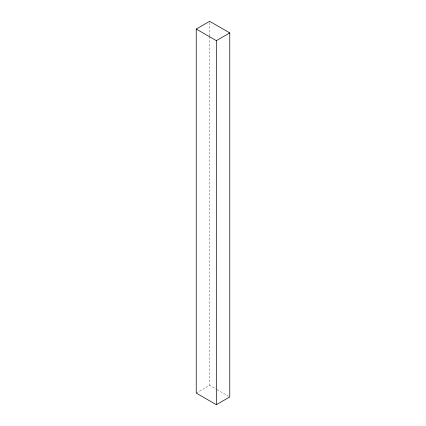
<?xml version="1.0" encoding="UTF-8"?>
<svg xmlns="http://www.w3.org/2000/svg" width="426" height="426" viewBox="0 0 426 426"><rect width="100%" height="100%" fill="white"/><g stroke="black" fill="none" stroke-linecap="round" stroke-linejoin="round"><path stroke-width="0.32" stroke-dasharray="2.13 1.6" d="M196.232 393.081L209.645 385.338L216.546 389.321M217.122 389.652L229.768 396.952M209.645 22.631L209.645 35.944M209.645 36.609L209.645 385.338"/><path stroke-width="0.64" d="M196.232 29.048L209.645 21.3L229.768 32.919L229.768 396.952L216.355 404.7L196.232 393.081L196.232 29.048L216.355 40.662L229.768 32.919M216.355 40.662L216.355 404.7"/></g></svg>
